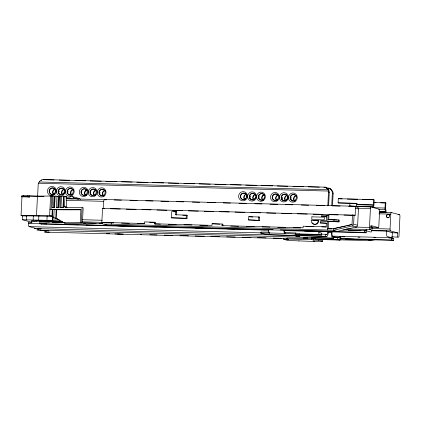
<?xml version="1.0" encoding="UTF-8"?>
<svg xmlns="http://www.w3.org/2000/svg" width="421" height="421" viewBox="0 0 421 421"><rect width="100%" height="100%" fill="white"/><g stroke="black" fill="none" stroke-linecap="round" stroke-linejoin="round"><path stroke-width="0.63" d="M73.822 198.954L73.838 198.028L72.638 196.675L70.039 196.602L70.007 197.228L66.465 197.133M391.662 236.812L398.408 237.202A1.773 0.532 -88.5 0 0 399.019 235.576L399.945 216.652A1.773 0.532 -88.5 0 0 399.503 214.736L391.393 212.51L379.574 212.195L385.473 212.363L385.131 209.595A2.4 0.716 -88.5 0 1 385.047 208.032L385.299 202.833L373.516 202.512M29.638 195.975L29.586 197.017L21.618 196.802L21.671 195.76L23.729 195.586L37.453 196.102L52.662 196.033L54.041 196.36L55.098 196.07L58.382 196.423L64.96 196.223L66.734 196.707L66.229 206.795A1.016 0.858 -81 0 0 66.281 207.2A1.052 0.884 -81.4 0 0 66.597 207.664A1.095 0.916 -81.8 0 0 66.75 207.758M51.999 216.189L26.16 215.884L26.586 216.015L22.602 215.91L21.05 215.484L21.96 196.896M32.049 222.393L22.418 219.746L22.602 215.91M21.618 196.802L23.681 196.628L23.729 195.586M26.402 219.857L26.591 215.915M29.586 197.017L27.665 196.733L27.712 195.697M28.917 196.833L28.97 195.791M36.953 228.603L34.327 228.535L35.49 228.361L29.102 226.609A2.921 0.874 -88.5 0 1 28.381 223.456L28.412 222.783L31.401 222.862L31.491 221.004L42.184 221.293M22.418 219.746L33.127 220.03L33.354 215.468M21.05 215.484L36.495 215.731L37.453 196.102M37.627 196.102L38.195 184.556A5.22 4.968 -74.7 0 1 38.427 183.219A6.462 5.157 -22.9 0 1 39.232 181.983A5.22 4.968 -74.7 0 1 41.116 180.183L42.311 179.514L325.307 187.161L326.985 188.04A5.22 4.968 -74.7 0 1 329.254 192.613L328.617 205.611M33.127 220.03L38.669 220.141L38.89 215.578M38.311 229.85L40.979 230.145L36.843 229.919L38.311 229.85L38.385 228.293L41.084 228.566L39.921 228.635M268.709 230.176L41.326 224.03L39.784 223.609L39.874 221.735L63.534 222.377M40.795 221.541L40.858 220.225M41.5 222.051L41.584 220.646M45.957 231.95L48.626 232.245L44.489 232.018L45.957 231.95L46.031 230.392L48.736 230.666L47.852 230.74M38.669 220.141L46.915 220.362L47.136 215.889M36.495 215.731L49.625 215.836L50.588 196.207M49.625 215.836L50.536 215.852L55.761 218.325A3.105 0.358 24.7 0 1 56.188 218.546A143.219 16.466 24.7 0 1 64.292 222.93A119.117 8.309 2.8 0 0 80.269 222.862L80.911 209.758A119.117 8.309 2.8 0 1 56.614 209.758L49.925 209.495L51.052 209.305L51.699 196.018M55.098 196.07L54.541 207.416L54.193 207.716L52.104 207.379L52.662 196.033M51.946 216.589L52.293 209.537M52.22 216.726L52.567 209.542M52.872 216.731L52.678 220.672L52.62 216.72M53.483 207.706L54.041 196.36M53.788 217.436L54.167 209.632M54.193 207.716L54.746 196.37M55.761 218.325L56.182 209.747M58.382 196.423L57.824 207.769L56.451 207.448L57.003 196.102M56.188 218.546L56.614 209.758M59.087 196.433L58.535 207.779L58.882 207.485L59.44 196.139M63.782 196.202L63.224 207.548L60.956 207.716L60.035 207.5L60.592 196.154M60.956 207.716L61.508 196.37M62.992 207.748L63.55 196.402M82.09 207.616L83.179 207.753L82.432 223.014L81.342 222.877L82.09 207.616L65.36 207.364A1.047 0.942 -79 0 1 64.455 206.306L64.96 196.223M326.896 216.889L321.676 216.536L321.739 215.21L328.07 215.384L327.87 219.515L339.189 220.036L339.1 221.841L327.78 221.325L327.433 228.471L333.253 228.74L352.03 224.414L352.488 215.036L352.893 215.147L102.524 208.379L101.845 222.262A1.879 1.789 -74.7 0 0 101.856 222.593L102.198 223.509L102.961 224.072M104.513 208.6L103.203 208.569L103.555 201.338A1.879 1.789 -74.7 0 1 105.439 199.517L353.803 206.227L356.729 207.032A1.879 1.789 -74.7 0 1 358.434 208.953L357.634 225.272L353.624 224.172L354.072 215.078L352.488 215.036M273.108 229.661L107.15 225.172L103.398 224.146L111.297 224.177L111.37 222.635L144.335 223.525L144.414 221.925L154.418 222.193L155.281 222.43L155.207 224.035L160.448 224.177M155.207 224.035L154.339 223.798L154.418 222.193M175.668 214.731L187.171 215.257L187.019 218.457L171.447 217.825L171.752 211.5L176.683 211.847L176.531 214.968L175.668 214.731L175.82 211.61M187.019 218.457L186.156 218.22L186.308 215.015M222.088 224.025L222.009 225.624L222.872 225.861L222.951 224.261L222.088 224.025L212.079 223.751L212 225.356L154.339 223.798M248.622 219.909L248.779 216.704L258.82 216.978L259.683 217.215L259.525 220.415L248.622 219.909L259.525 220.415M258.662 220.178L258.82 216.978M296.573 234.471L296.526 235.46L271.629 234.786L269.929 234.318L264.951 234.187L260.82 233.05L260.867 232.066L269.082 232.087M314.745 241.065A2.921 0.874 -88.5 0 1 314.213 241.486L287.801 240.459L283.67 239.323L283.717 238.333L287.454 238.439M285.149 232.508L295.726 233.008L299.857 234.139L299.81 235.129L295.674 233.992L285.101 233.492L285.149 232.508L284.749 232.397A1.931 0.574 -88.5 0 1 284.275 230.313M283.67 239.323L288.648 239.46L286.954 238.991L287.001 238.002L304.036 238.465M295.674 233.992L295.726 233.008M297.258 236.223L299.941 236.47L295.789 236.292L297.258 236.223L297.305 235.286L299.984 235.539M328.333 231.845A5.01 1.495 -88.5 0 1 326.607 236.428L303.215 235.555L303.273 234.308M304.904 238.323L307.588 238.57L303.436 238.386L304.904 238.323L304.951 237.386L307.541 237.697M311.898 238.675L313.592 239.144L318.571 239.275L322.707 240.412L322.654 241.401L318.523 240.265L313.545 240.128L311.85 239.665L311.898 238.675L305.346 238.502M313.545 240.128L313.592 239.144M333.895 237.486L337.737 237.586L339.957 238.197A1.042 0.31 -88.5 0 0 340.315 237.244L340.357 236.407L340.915 236.56L340.873 237.397A2.921 0.874 -88.5 0 1 339.868 240.07L337.647 239.46L315.24 238.854L315.303 237.607M318.523 240.265L318.571 239.275M326.596 223.304L320.27 222.919L320.376 220.793L326.443 220.957L326.654 216.668L321.676 216.536M299.847 234.471L321.612 235.06L321.702 233.187L319.481 232.576A1.042 0.31 -88.5 0 1 319.223 231.455M325.622 236.16L325.712 234.286L321.228 234.165M327.822 205.869L328.48 192.402A5.22 4.968 -74.7 0 0 328.38 191.055A6.462 5.157 -22.9 0 0 328.133 189.787A5.22 4.968 -74.7 0 0 326.428 187.887L325.307 187.161M111.297 224.177L327.443 230.019L327.517 228.477M327.87 221.325L327.959 219.515M331.885 228.808L328.296 228.708L328.643 221.562L327.78 221.325M328.07 215.384L328.933 215.62L328.733 219.751L337.226 219.978M331.732 205.806L332.337 193.46A5.22 4.968 -74.7 0 0 330.069 188.887L328.948 188.161L326.317 188.087M332.511 205.858L333.106 193.671A5.22 4.968 -74.7 0 0 333.006 192.323A6.462 5.599 34.3 0 0 332.327 190.939A5.22 4.968 -74.7 0 0 330.622 189.04L328.948 188.161M332.032 231.608L331.969 232.845A3.131 0.931 -88.5 0 0 332.743 236.218L333.727 236.486L333.637 238.36L332.653 238.091A5.01 1.495 -88.5 0 1 331.416 232.692L331.474 231.455M327.443 230.019L333.479 230.271L333.558 228.682M333.906 221.604L333.995 219.794M356.913 203.485L338.642 202.99L338.089 202.838L338.289 198.675L373.643 199.633L374.201 199.786L373.943 204.985A2.4 0.716 -88.5 0 1 373.711 206.458L373.359 207.574M337.647 239.46L337.737 237.586M338.7 221.735L338.789 219.925M351.603 206.227L349.746 206.037L349.888 203.064M343.994 215.073L355.15 215.373L355.503 208.148A1.879 1.789 -74.7 0 0 353.803 206.227M356.255 206.911A2.4 0.716 -88.5 0 1 356.382 206.379L357.008 203.348L338.089 202.838M372.132 226.677L372.001 229.398A2.921 0.874 -88.5 0 1 370.99 232.071L366.723 230.903A2.194 0.653 -88.5 0 1 365.97 232.802L364.433 232.381L364.523 230.508L342.836 229.924M364.091 230.876L366.091 230.924L366.233 229.413M378.237 227.561L370.959 225.561L370.764 229.613L369.933 229.382A1.773 0.532 -88.5 0 1 369.491 227.472L370.417 208.548A1.773 0.532 -88.5 0 1 371.027 206.921L379.137 209.148A1.773 0.532 -88.5 0 1 379.579 211.058L378.847 225.935A1.773 0.532 -88.5 0 1 378.237 227.561L371.669 227.382M372.638 207.658A2.4 0.716 -88.5 0 1 372.817 206.827L373.38 204.974L373.643 199.633M385.299 202.833L385.857 202.985L385.599 208.327L385.968 210.437A2.4 0.716 -88.5 0 1 386.057 212L386.031 212.516M386.683 230.671L386.552 233.392A2.921 0.874 -88.5 0 0 387.273 236.544L391.546 237.712A2.194 0.653 -88.5 0 0 392.088 239.97L393.63 240.396L393.724 238.523L392.114 237.949L392.346 232.85M397.577 236.97L397.771 232.924L390.493 230.924A1.773 0.532 -88.5 0 1 390.057 229.013L390.783 214.136A1.773 0.532 -88.5 0 1 391.393 212.51M335.69 239.765L370.933 240.601L374.764 239.712M345.557 226.109L333.253 228.74M346.804 225.819L352.43 224.519M333.479 230.271L352.177 225.951L356.187 227.051A1.879 1.789 -74.7 0 0 357.55 225.761M280.323 229.855L337.389 231.397L356.187 227.051M260.82 233.05L269.666 233.076L269.266 232.966A2.921 0.874 -88.5 0 1 268.545 229.819M322.654 241.401L313.808 241.375L314.213 241.486M111.37 222.635L101.856 222.593L113.675 222.909M366.065 230.929L364.523 230.508M29.507 196.191L44.005 196.397M52.104 207.379L54.541 207.416M56.451 207.448L58.882 207.485M60.035 207.5L63.224 207.548M51.052 209.305L80.911 209.758M80.269 222.862L81.342 222.877M58.13 196.66L59.414 196.686M38.385 228.293L36.916 228.356L37.295 228.461M297.305 235.286L295.837 235.355L296.947 235.539M46.031 230.392L44.779 230.534M304.951 237.386L303.699 237.528M43.521 179.683L54.025 179.967M59.277 180.109L69.786 180.393M75.038 180.535L85.542 180.82M90.141 180.946L101.303 181.246M105.897 181.372L116.401 181.656M121.658 181.798L132.162 182.083M136.757 182.204L147.918 182.504M152.518 182.63L163.68 182.93M168.274 183.056L178.783 183.34M184.035 183.482L194.539 183.766M199.138 183.888L210.3 184.193M214.894 184.314L226.056 184.619M230.655 184.74L241.159 185.024M245.753 185.151L256.921 185.45M261.515 185.577L272.676 185.877M277.271 186.003L287.78 186.287M293.032 186.424L303.536 186.708M308.135 186.835L319.297 187.135M323.891 187.261L325.865 187.313M326.217 188.224L329.501 188.313M39.232 181.983L328.133 189.787M38.427 183.219L328.38 191.055M342.12 198.917L338.289 198.675M347.357 199.059L357.834 199.344M362.413 199.465L373.543 199.77M374.069 202.664L376.037 202.717M380.616 202.843L385.857 202.985M356.961 204.39L373.39 204.832M356.908 204.711L373.338 205.153M23.681 196.628L27.665 196.733M349.746 206.037L356.919 206.232M354.866 206.311L356.171 206.348M356.382 206.379L372.817 206.827M66.302 198.686L106.36 199.77M114.244 199.986L121.469 200.18M130.005 200.407L137.23 200.606M145.766 200.833L152.991 201.033M160.869 201.243L168.753 201.454M176.636 201.67L183.856 201.864M192.397 202.096L199.617 202.29M207.5 202.501L215.378 202.717M223.262 202.927L230.487 203.122M239.023 203.354L246.248 203.548M254.784 203.78L262.009 203.975M269.893 204.19L277.771 204.401M285.654 204.617L292.874 204.811M301.415 205.043L308.64 205.238M316.518 205.448L324.402 205.664M332.28 205.874L340.163 206.085M348.699 206.316L371.027 206.921M66.413 198.754L72.591 198.922M373.216 207.711L385.047 208.032M66.434 200.333L103.819 201.343M357.939 208.211L370.417 208.548M378.558 209.416L385.131 209.595M379.563 211.347L385.483 211.505M379.584 211.684L385.499 211.847M378.953 213.815L390.783 214.136M398.192 214.705L399.503 214.736M110.418 208.763L120.259 209.026M126.163 209.19L136.004 209.453M141.914 209.611L151.097 209.863M157.001 210.021L166.842 210.284M172.747 210.447L182.593 210.71M188.497 210.874L198.338 211.137M204.243 211.295L213.426 211.547M219.336 211.705L229.177 211.968M235.081 212.131L244.922 212.395M250.827 212.558L260.667 212.821M266.572 212.979L275.76 213.231M281.665 213.389L291.506 213.652M297.41 213.815L307.251 214.078M313.156 214.242L323.002 214.505M328.906 214.663L338.089 214.915M326.401 215.552L328.933 215.62M173.778 211.768L176.683 211.847M182.793 215.136L187.171 215.257M252.779 217.025L248.779 216.704M258.426 217.178L259.683 217.215M312.303 222.783A3.652 3.479 -74.7 0 0 318.797 220.693L311.224 220.336A3.652 3.479 -74.7 0 0 314.508 224.314L315.129 224.488M313.103 220.541L318.797 220.693M321.239 221.03L326.701 221.178M328.643 221.562L339.1 221.841M171.447 217.825L186.156 218.22M320.27 222.919L326.338 223.083L326.154 226.819L303.162 226.198L303.083 227.814L222.009 225.624M370.764 227.066L372.08 227.103L370.817 226.756M52.288 218.904L57.54 219.046M82.495 219.72L102.198 220.251M355.703 227.098L369.491 227.472M149.655 222.277L155.281 222.43M219.825 224.177L212.079 223.751M305.993 226.487L313.877 226.703M321.765 226.914L326.364 227.04M371.654 228.514L390.057 229.013M52.678 220.672L40.779 220.351L42.132 220.725L61.808 221.257M62.092 221.272L40.9 220.493A1.773 0.532 -88.5 0 1 40.742 220.362M82.453 221.825L102.156 222.356M346.462 228.956L370.764 229.613M62.303 221.367L35.075 220.636L36.969 221.157M121.553 223.125L129.436 223.335M137.314 223.551L144.54 223.746M168.311 224.388L176.173 224.598M184.035 224.814L191.897 225.025M199.759 225.235L207.621 225.451M230.719 226.072L238.565 226.287M246.411 226.498L254.252 226.709M262.099 226.924L269.945 227.135M277.792 227.345L285.638 227.556M293.484 227.772L300.673 227.966M35.19 221.241L31.491 221.004M39.595 221.362L42.111 221.43M371.448 230.408L390.493 230.924M82.595 222.888L102.308 223.425M371.575 230.703L386.694 231.113L392.383 232.676M41.526 221.872L49.41 222.088M52.699 222.172L63.213 222.456M83.584 223.009L96.072 223.346M99.356 223.435L101.987 223.504M348.43 230.166L360.913 230.503M364.202 230.592L366.17 230.645M52.588 222.462L53.904 222.499M83.479 223.293L85.447 223.351M99.251 223.719L100.566 223.756M348.32 230.45L350.293 230.503M391.862 232.76L397.771 232.924M39.784 223.609L283.98 230.234A2.921 0.874 -88.5 0 0 284.701 233.381L285.101 233.492M284.254 230.213L364.433 232.381M28.381 223.456L46.773 223.956M55.309 224.188L63.192 224.398M71.07 224.609L78.295 224.809M86.179 225.019L94.057 225.23M101.94 225.445L109.818 225.656M117.701 225.872L124.926 226.066M132.804 226.277L140.688 226.493M148.571 226.703L156.449 226.919M164.332 227.13L172.21 227.345M180.093 227.556L187.319 227.75M195.197 227.966L203.08 228.177M210.963 228.392L218.841 228.603M226.724 228.819L234.608 229.029M242.485 229.245L249.711 229.44M257.594 229.65L265.472 229.866M289.116 230.503L296.342 230.697M304.22 230.908L312.103 231.124M283.828 230.582L365.97 232.802M328.133 232.602L331.416 232.692M269.266 232.966L284.701 233.381M325.386 234.523L326.701 234.56A3.131 0.931 -88.5 0 0 327.775 231.692M29.102 226.609L261.499 232.887M298.978 233.897L319.392 234.45L321.612 235.06M299.81 235.129L294.826 234.992L296.526 235.46M332.401 236.118L391.546 237.712M332.369 236.328L335 236.397M339.6 236.523L340.915 236.56M342.236 236.749L344.862 236.823M358.008 237.176L359.981 237.228M373.78 237.602L375.753 237.655M388.893 238.012L392.183 238.102M39.579 228.677L296.395 235.613M299.678 235.702L326.607 236.428M391.751 238.47L393.067 238.507M333.748 237.065L340.315 237.244M40.142 230.066A5.01 1.495 -88.5 0 0 40.369 230.192L332.653 238.091M333.637 238.36L311.23 237.754L315.24 238.854M340.173 238.57L392.088 239.97M345.267 238.912L354.45 239.165M361.013 239.339L366.917 239.502L370.933 240.601M340.4 238.954L393.63 240.396M149.76 234.739L156.986 234.934M164.216 235.129L172.757 235.36M179.983 235.555L188.524 235.786M195.091 235.965L204.29 236.213M210.863 236.391L219.404 236.618M226.63 236.818L235.171 237.044M242.396 237.244L250.937 237.47M257.505 237.649L266.046 237.881M273.276 238.075L281.817 238.307M319.923 239.339L328.464 239.565M48.415 231.908L49.578 232.229L283.938 238.56M319.45 239.517L339.868 240.07M286.954 238.991L311.85 239.665M46.915 220.362L52.436 220.551M140.435 234.308L141.677 234.365M50.536 215.852L51.704 216.084M64.292 222.93L65.139 223.093A121.074 8.446 2.8 0 0 82.432 223.014M326.428 187.887L326.985 188.04M330.069 188.887L330.622 189.04M328.48 192.402L329.254 192.613M332.337 193.46L333.106 193.671M386.357 215.994L386.662 216.078M355.503 208.148L358.434 208.953M354.072 215.078L355.15 215.373M327.433 228.471L328.296 228.708M333.374 230.292L337.389 231.397M325.712 234.286L326.701 234.56M299.778 234.613L303.215 235.555M41.116 180.183L41.674 180.335M105.439 199.517L106.608 199.838M72.638 196.675L79.685 198.607L80.485 199.512M73.838 198.028L78.538 199.317M102.524 208.379L103.203 208.569M64.46 206.306L66.229 206.795M65.36 207.364L67.092 207.837M39.874 221.735L40.905 222.02M28.412 222.783L28.97 222.935M44.931 230.95L40.369 230.192M388.909 217.625A1.668 1.589 -74.7 0 1 386.92 217.068A1.668 1.589 -74.7 0 1 387.188 214.915A1.668 1.589 -74.7 0 1 389.262 214.799M389.441 214.978A1.668 1.589 -74.7 0 1 389.593 215.178M117.612 233.881A121.074 8.446 2.8 0 1 123.169 234.197L121.769 234.255A119.117 8.309 2.8 0 0 114.933 233.871M106.35 233.434A119.117 8.309 2.8 0 1 109.786 233.602M282.159 197.323A3.289 3.131 -74.7 0 1 282.202 198.854M276.797 200.512A3.289 3.131 -74.7 0 1 277.849 195.297M290.958 197.086A3.289 3.131 -74.7 0 1 291.127 197.565M291.164 199.096A3.289 3.131 -74.7 0 1 291.027 199.591M285.759 200.754A3.289 3.131 -74.7 0 1 286.812 195.539M281.391 196.297A3.289 3.131 -74.7 0 1 281.691 199.249M276.786 200.754A3.289 3.131 -74.7 0 1 277.944 195.012M290.353 196.539A3.289 3.131 -74.7 0 1 290.653 199.491M285.391 200.654A3.289 3.131 -74.7 0 1 286.906 195.255M250.132 195.981A3.289 3.131 -74.7 0 1 250.295 196.465M244.627 199.254A3.289 3.131 -74.7 0 1 246.443 194.255M258.857 195.781A3.289 3.131 -74.7 0 1 259.094 196.228M253.895 199.896A3.289 3.131 -74.7 0 1 255.405 194.497M249.521 195.439A3.289 3.131 -74.7 0 1 249.827 198.386M244.917 199.896A3.289 3.131 -74.7 0 1 246.075 194.149M258.72 196.123A3.289 3.131 -74.7 0 1 258.789 198.628M253.521 199.791A3.289 3.131 -74.7 0 1 255.521 194.286M103.219 195.433A3.289 3.131 -74.7 0 1 105.034 190.434M262.857 200.138A3.289 3.131 -74.7 0 1 264.372 194.739M262.483 200.033A3.289 3.131 -74.7 0 1 263.999 194.634M299.047 240.996A2.921 0.874 -88.5 0 1 298.773 241.065M58.924 190.818A3.289 3.131 -74.7 0 1 59.182 191.802M53.73 194.486A3.289 3.131 -74.7 0 1 54.777 189.271M58.319 190.271A3.289 3.131 -74.7 0 1 58.624 193.218M53.356 194.386A3.289 3.131 -74.7 0 1 54.872 188.987M67.892 191.06A3.289 3.131 -74.7 0 1 68.055 191.539M62.692 194.728A3.289 3.131 -74.7 0 1 64.203 189.329M67.281 190.513A3.289 3.131 -74.7 0 1 67.586 193.46M62.319 194.628A3.289 3.131 -74.7 0 1 63.834 189.229M71.354 194.57A3.289 3.131 -74.7 0 1 73.17 189.571M71.281 194.87A3.289 3.131 -74.7 0 1 73.28 189.361M85.295 194.949A3.289 3.131 -74.7 0 1 87.11 189.95M90.189 191.134A3.289 3.131 -74.7 0 1 90.489 194.081M85.226 195.244A3.289 3.131 -74.7 0 1 86.737 189.845M99.919 192.402A3.289 3.131 -74.7 0 1 100.014 192.902M99.961 193.928A3.289 3.131 -74.7 0 1 99.824 194.423M94.557 195.586A3.289 3.131 -74.7 0 1 95.609 190.376M99.151 191.376A3.289 3.131 -74.7 0 1 99.451 194.323M94.188 195.486A3.289 3.131 -74.7 0 1 95.704 190.087M103.508 196.075A3.289 3.131 -74.7 0 1 104.666 190.329M49.852 232.155A2.921 0.874 -88.5 0 1 49.578 232.229M294.353 200.896A3.289 3.131 -74.7 0 1 295.868 195.497M294.721 200.996A3.289 3.131 -74.7 0 1 296.237 195.597M41.716 223.74A2.194 0.653 -88.5 0 1 41.326 224.03M66.734 196.707A121.074 8.446 2.8 0 1 65.708 196.702M64.197 222.577A145.487 16.729 24.7 0 1 65.139 223.093M57.177 218.788A145.755 16.756 24.7 0 1 58.251 219.362M58.782 219.646A145.755 16.756 24.7 0 1 59.845 220.22M318.176 220.525A3.652 3.479 -74.7 0 1 314.508 224.314M107.15 225.172A1.879 1.789 -74.7 0 1 105.913 224.593M353.54 224.661A1.879 1.789 -74.7 0 1 352.177 225.951M261.573 200.207A3.289 3.131 -74.7 0 1 258.894 195.602A3.289 3.131 -74.7 0 1 264.067 194.676M264.367 195.076A3.289 3.131 -74.7 0 1 264.599 195.518M264.667 198.023A3.289 3.131 -74.7 0 1 264.456 198.496M263.446 199.633A3.289 3.131 -74.7 0 1 262.067 200.18M277.392 200.007A3.289 3.131 -74.7 0 1 273.134 199.301A3.289 3.131 -74.7 0 1 273.697 194.818A3.289 3.131 -74.7 0 1 278.007 195.049M278.307 195.449A3.289 3.131 -74.7 0 1 278.544 195.897M285.917 200.507A3.289 3.131 -74.7 0 1 281.917 199.265A3.289 3.131 -74.7 0 1 282.786 194.949A3.289 3.131 -74.7 0 1 286.969 195.291M287.669 196.618A3.289 3.131 -74.7 0 1 287.759 197.123M287.775 197.633A3.289 3.131 -74.7 0 1 287.711 198.149M287.359 199.112A3.289 3.131 -74.7 0 1 287.08 199.543M292.953 201.017A3.289 3.131 -74.7 0 1 290.669 196.702A3.289 3.131 -74.7 0 1 295.168 194.912M295.931 195.533A3.289 3.131 -74.7 0 1 296.231 195.933M296.468 196.381A3.289 3.131 -74.7 0 1 296.631 196.86M294.884 200.749A3.289 3.131 -74.7 0 1 293.932 201.043M244.627 199.591A3.289 3.131 -74.7 0 1 240.875 197.702A3.289 3.131 -74.7 0 1 242.38 193.565A3.289 3.131 -74.7 0 1 246.438 194.591M246.674 195.034A3.289 3.131 -74.7 0 1 246.932 196.018M246.943 196.533A3.289 3.131 -74.7 0 1 246.88 197.044M245.522 199.149A3.289 3.131 -74.7 0 1 245.09 199.407M253.105 199.938A3.289 3.131 -74.7 0 1 249.758 195.844A3.289 3.131 -74.7 0 1 254.742 194.086M255.1 194.434A3.289 3.131 -74.7 0 1 255.405 194.834M255.636 195.276A3.289 3.131 -74.7 0 1 255.805 195.76M255.705 197.781A3.289 3.131 -74.7 0 1 255.494 198.254M254.873 199.065A3.289 3.131 -74.7 0 1 254.484 199.391M254.052 199.649A3.289 3.131 -74.7 0 1 253.589 199.833M53.425 194.423A3.289 3.131 -74.7 0 1 49.736 192.692A3.289 3.131 -74.7 0 1 50.894 188.582A3.289 3.131 -74.7 0 1 54.935 189.024M55.235 189.424A3.289 3.131 -74.7 0 1 55.472 189.871M55.64 190.35A3.289 3.131 -74.7 0 1 55.677 191.876M54.709 193.655A3.289 3.131 -74.7 0 1 54.32 193.981M60.919 194.744A3.289 3.131 -74.7 0 1 58.977 189.739A3.289 3.131 -74.7 0 1 64.203 189.666M64.434 190.113A3.289 3.131 -74.7 0 1 64.602 190.592M64.639 192.118A3.289 3.131 -74.7 0 1 64.502 192.618M64.292 193.086A3.289 3.131 -74.7 0 1 64.013 193.518M62.85 194.481A3.289 3.131 -74.7 0 1 62.387 194.665M72.096 188.887A3.289 3.131 -74.7 0 1 73.396 190.355M72.244 194.465A3.289 3.131 -74.7 0 1 71.812 194.723M71.349 194.907A3.289 3.131 -74.7 0 1 67.392 191.681A3.289 3.131 -74.7 0 1 71.654 188.676M85.289 195.286A3.289 3.131 -74.7 0 1 81.606 193.555A3.289 3.131 -74.7 0 1 82.758 189.439A3.289 3.131 -74.7 0 1 86.805 189.887M87.105 190.287A3.289 3.131 -74.7 0 1 87.342 190.729M86.579 194.518A3.289 3.131 -74.7 0 1 85.752 195.097M92.788 195.607A3.289 3.131 -74.7 0 1 90.715 190.824A3.289 3.131 -74.7 0 1 95.767 190.129M96.067 190.529A3.289 3.131 -74.7 0 1 96.304 190.971M95.877 194.376A3.289 3.131 -74.7 0 1 94.251 195.528M103.213 195.77A3.289 3.131 -74.7 0 1 99.467 193.881A3.289 3.131 -74.7 0 1 100.966 189.745A3.289 3.131 -74.7 0 1 105.029 190.771M105.266 191.213A3.289 3.131 -74.7 0 1 105.429 191.697M104.113 195.328A3.289 3.131 -74.7 0 1 103.682 195.586M319.392 234.45A2.921 0.874 -88.5 0 1 318.671 231.303M34.796 228.414A5.01 1.495 -88.5 0 1 34.327 228.535M311.893 216.841L311.761 219.546L324.212 219.883L324.344 217.178L311.893 216.841M388.957 217.304A1.668 1.589 -74.7 0 0 388.52 214.468A1.668 1.589 -74.7 0 0 386.373 216.341A1.668 1.589 -74.7 0 0 388.957 217.304M263.341 199.322A3.289 3.131 -74.7 0 0 262.483 193.739A3.289 3.131 -74.7 0 0 258.262 197.428A3.289 3.131 -74.7 0 0 263.341 199.322M104.424 195.933A4.647 4.421 -74.7 0 0 103.213 188.05A4.647 4.421 -74.7 0 0 97.246 193.26A4.647 4.421 -74.7 0 0 104.424 195.933M104.008 195.018A3.289 3.131 -74.7 0 0 103.15 189.434A3.289 3.131 -74.7 0 0 98.924 193.123A3.289 3.131 -74.7 0 0 104.008 195.018M263.762 200.238A4.647 4.421 -74.7 0 0 262.546 192.355A4.647 4.421 -74.7 0 0 256.578 197.565A4.647 4.421 -74.7 0 0 263.762 200.238M277.286 199.696A3.289 3.131 -74.7 0 0 276.429 194.118A3.289 3.131 -74.7 0 0 272.203 197.807A3.289 3.131 -74.7 0 0 277.286 199.696M277.702 200.617A4.647 4.421 -74.7 0 0 276.486 192.734A4.647 4.421 -74.7 0 0 270.524 197.944A4.647 4.421 -74.7 0 0 277.702 200.617M286.248 199.938A3.289 3.131 -74.7 0 0 285.391 194.36A3.289 3.131 -74.7 0 0 281.165 198.049A3.289 3.131 -74.7 0 0 286.248 199.938M286.664 200.859A4.647 4.421 -74.7 0 0 285.454 192.976A4.647 4.421 -74.7 0 0 279.486 198.186A4.647 4.421 -74.7 0 0 286.664 200.859M295.21 200.18A3.289 3.131 -74.7 0 0 294.353 194.602A3.289 3.131 -74.7 0 0 290.127 198.291A3.289 3.131 -74.7 0 0 295.21 200.18M295.626 201.101A4.647 4.421 -74.7 0 0 294.416 193.218A4.647 4.421 -74.7 0 0 288.448 198.428A4.647 4.421 -74.7 0 0 295.626 201.101M245.832 199.754A4.647 4.421 -74.7 0 0 244.622 191.871A4.647 4.421 -74.7 0 0 238.654 197.081A4.647 4.421 -74.7 0 0 245.832 199.754M245.417 198.838A3.289 3.131 -74.7 0 0 244.559 193.255A3.289 3.131 -74.7 0 0 240.338 196.944A3.289 3.131 -74.7 0 0 245.417 198.838M254.379 199.08A3.289 3.131 -74.7 0 0 253.521 193.497A3.289 3.131 -74.7 0 0 249.3 197.186A3.289 3.131 -74.7 0 0 254.379 199.08M254.794 199.996A4.647 4.421 -74.7 0 0 253.584 192.113A4.647 4.421 -74.7 0 0 247.616 197.323A4.647 4.421 -74.7 0 0 254.794 199.996M95.046 194.776A3.289 3.131 -74.7 0 0 94.188 189.192A3.289 3.131 -74.7 0 0 89.962 192.881A3.289 3.131 -74.7 0 0 95.046 194.776M95.462 195.691A4.647 4.421 -74.7 0 0 94.251 187.808A4.647 4.421 -74.7 0 0 88.284 193.018A4.647 4.421 -74.7 0 0 95.462 195.691M72.559 195.07A4.647 4.421 -74.7 0 0 71.344 187.187A4.647 4.421 -74.7 0 0 65.376 192.397A4.647 4.421 -74.7 0 0 72.559 195.07M63.592 194.828A4.647 4.421 -74.7 0 0 62.382 186.945A4.647 4.421 -74.7 0 0 56.414 192.155A4.647 4.421 -74.7 0 0 63.592 194.828M86.5 195.449A4.647 4.421 -74.7 0 0 85.284 187.566A4.647 4.421 -74.7 0 0 79.322 192.776A4.647 4.421 -74.7 0 0 86.5 195.449M54.63 194.586A4.647 4.421 -74.7 0 0 53.42 186.703A4.647 4.421 -74.7 0 0 47.452 191.913A4.647 4.421 -74.7 0 0 54.63 194.586M54.214 193.671A3.289 3.131 -74.7 0 0 53.356 188.092A3.289 3.131 -74.7 0 0 49.136 191.776A3.289 3.131 -74.7 0 0 54.214 193.671M63.176 193.913A3.289 3.131 -74.7 0 0 62.319 188.334A3.289 3.131 -74.7 0 0 58.098 192.018A3.289 3.131 -74.7 0 0 63.176 193.913M72.138 194.155A3.289 3.131 -74.7 0 0 71.281 188.576A3.289 3.131 -74.7 0 0 67.06 192.26A3.289 3.131 -74.7 0 0 72.138 194.155M86.084 194.534A3.289 3.131 -74.7 0 0 85.226 188.95A3.289 3.131 -74.7 0 0 81 192.639A3.289 3.131 -74.7 0 0 86.084 194.534"/></g></svg>
